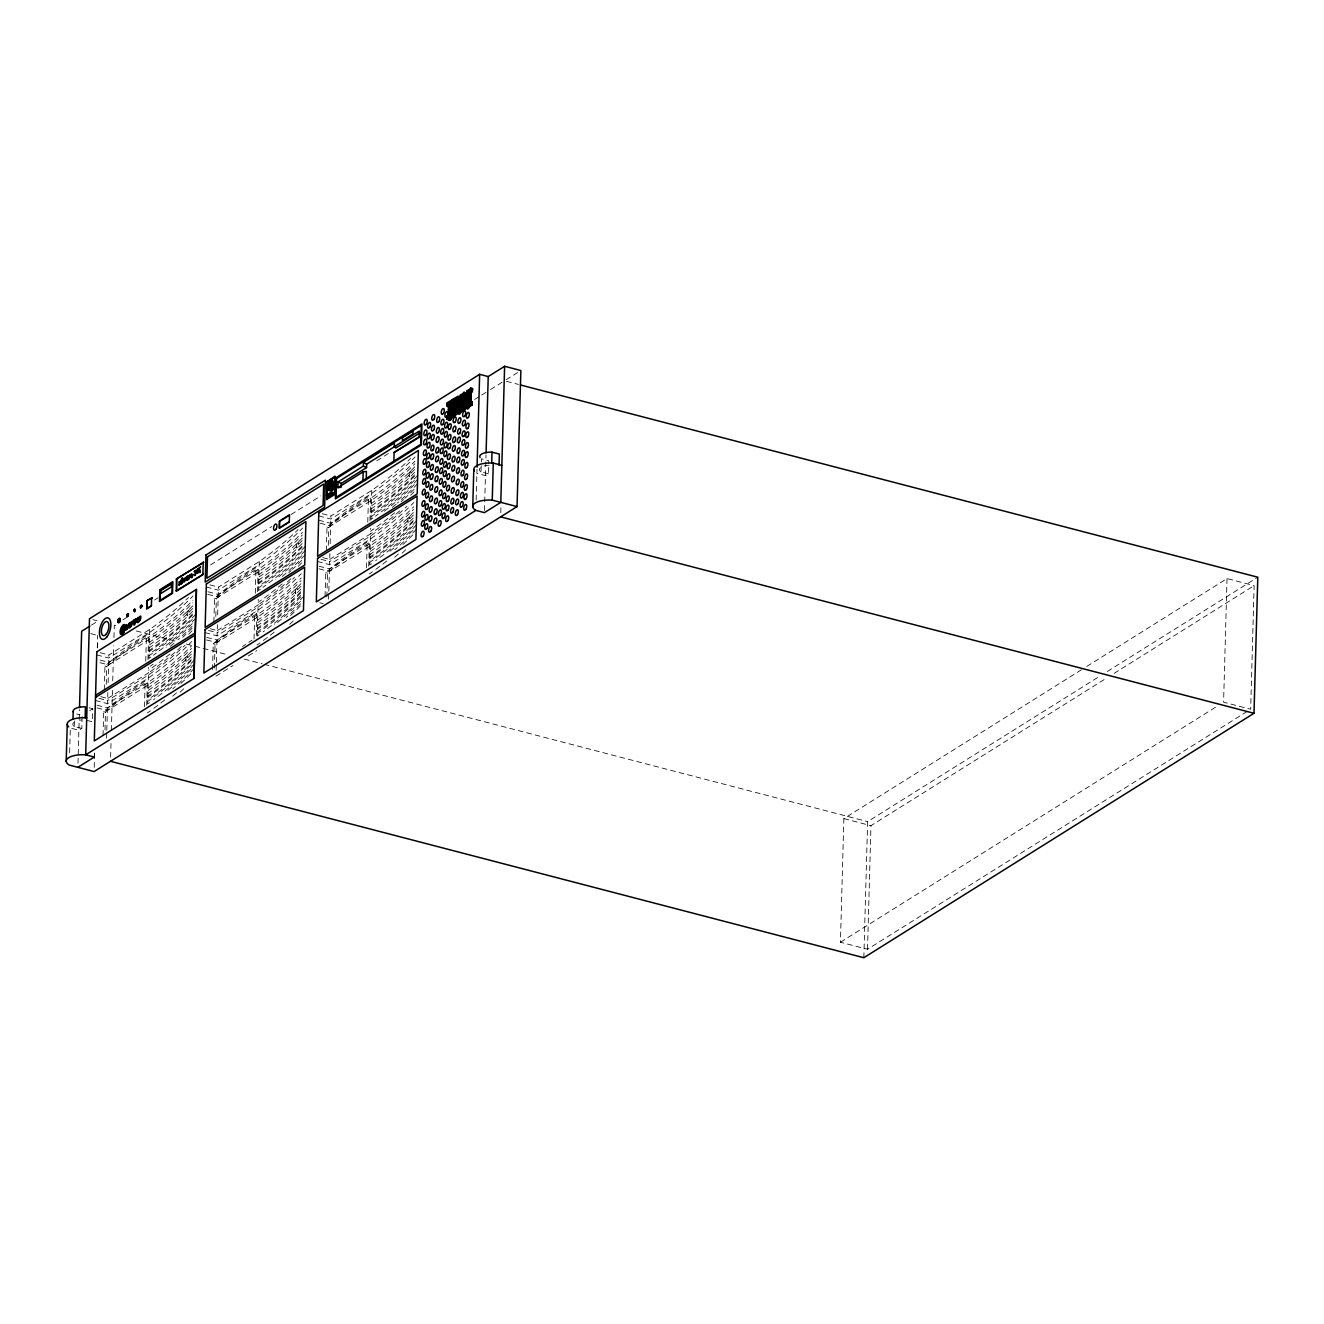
<?xml version="1.0" encoding="UTF-8"?>
<svg xmlns="http://www.w3.org/2000/svg" width="1324" height="1324" viewBox="0 0 1324 1324"><rect width="100%" height="100%" fill="white"/><g stroke="black" fill="none" stroke-linecap="round" stroke-linejoin="round"><path stroke-width="0.75" stroke-dasharray="5 3.75" d="M69.642 752.744L70.321 728.051L78.894 730.285L81.823 728.448L82.187 715.39L76.676 713.984M81.823 728.448L74.475 726.578L74.641 720.984M77.967 763.22L79.473 709.598M89.138 707.81L92.812 708.737L92.448 721.812L85.1 719.925M94.252 757.063L94.368 752.942M97.297 647.817L97.645 635.421M94.219 767.44L94.633 753.008M97.562 647.866L97.794 639.608M103.024 735.465L103.686 711.7A713.437 279.91 1.6 0 1 143.207 682.307L145.177 681.049L147.328 681.612L146.616 707.364M104.298 689.87L104.96 666.104A713.437 279.91 1.6 0 1 144.482 636.712L146.451 635.454L148.602 636.017L147.891 661.768M104.993 729.987L105.49 712.18A506.347 198.666 1.6 0 1 147.328 681.612M106.268 684.392L106.764 666.584A506.347 198.666 1.6 0 1 148.602 636.017M106.565 738.13L106.731 732.222M106.797 730.252L107.625 700.578L148.454 675.008A762.012 298.959 1.6 0 0 184.913 645.318M100.756 696.656L107.674 698.46L107.84 692.535M108.121 682.671L108.899 654.983L149.728 629.413A762.012 298.959 1.6 0 0 188.538 597.455M110.62 757.179L111.017 742.747M111.365 730.368L112.507 689.142M112.739 680.884L113.732 645.847M113.947 637.589L114.294 625.226L118.299 626.269M144.448 706.801L145.177 681.049M145.723 661.206L146.451 635.454M148.454 675.008L147.643 703.987A762.012 298.959 1.6 0 0 152.128 700.793M107.674 698.46L148.52 672.873L148.669 667.329M149.728 629.413L148.917 658.392A762.012 298.959 1.6 0 0 151.912 656.257M212.535 669.563L213.263 643.828A713.437 279.91 1.6 0 1 252.768 614.419L254.738 613.178L256.906 613.74L256.194 639.475M213.876 621.999L214.538 598.233A713.437 279.91 1.6 0 1 254.043 568.823L256.012 567.582L258.18 568.145L257.468 593.88M214.389 668.057L215.051 644.292A506.347 198.666 1.6 0 1 256.906 613.74M215.829 616.521L216.325 598.696A506.347 198.666 1.6 0 1 258.18 568.145M216.143 670.258L216.308 664.334M216.358 662.364L217.186 632.707L258.031 607.12A762.012 298.959 1.6 0 0 294.491 577.446M210.334 628.768L217.252 630.572L217.417 624.663M217.682 614.799L218.46 587.111L259.305 561.525A762.012 298.959 1.6 0 0 298.099 529.583M254.026 638.913L254.738 613.178M255.3 593.317L256.012 567.582M258.031 607.12L257.22 636.116A762.012 298.959 1.6 0 0 261.705 632.905M217.252 630.572L258.081 605.002L258.246 599.458M259.305 561.525L258.494 590.521A762.012 298.959 1.6 0 0 261.49 588.386M325.059 596.462L325.721 572.696A713.437 279.91 1.6 0 1 365.225 543.303L367.211 542.046L369.363 542.608L368.651 568.36M326.333 550.867L326.995 527.101A713.437 279.91 1.6 0 1 366.5 497.708L368.486 496.45L370.637 497.013L369.926 522.765M326.846 596.925L327.508 573.176A506.347 198.666 1.6 0 1 369.363 542.608M328.286 545.389L328.782 527.581A506.347 198.666 1.6 0 1 370.637 497.013M328.6 599.127L328.766 593.218M328.815 591.249L329.643 561.575L370.488 536.005A762.012 298.959 1.6 0 0 406.948 506.314M322.791 557.652L329.709 559.44L329.875 553.531M330.156 543.668L330.917 515.979L371.763 490.41A762.012 298.959 1.6 0 0 410.556 458.452M366.483 567.797L367.211 542.046M367.758 522.202L368.486 496.45M370.488 536.005L369.677 564.984A762.012 298.959 1.6 0 0 374.162 561.773M329.709 559.44L370.538 533.87L370.703 528.326M371.763 490.41L370.952 519.389A762.012 298.959 1.6 0 0 373.947 517.254M476.143 500.108L476.607 483.608M476.657 481.588L477.004 469.159M488.374 473.76L481.042 471.89L481.406 458.816L488.755 460.702L488.374 473.76L485.445 475.597L476.888 473.363M484.468 510.584L486.024 454.91M500.786 512.752L500.952 506.562M1247.175 711.435L867.518 949.275L840.426 942.225L843.868 818.613L1083.562 668.438M863.827 957.715L867.634 821.625L1100.327 675.852M867.518 949.275L870.96 825.663L1107.162 677.706M1227.034 578.571L1223.591 702.183L1250.667 709.25L1254.126 585.638L1227.034 578.571L1085.316 667.346M192.642 608.494L188.769 612.4M302.22 540.622L298.33 544.528M191.368 654.089L187.495 657.995M414.677 469.49L410.804 473.396M300.945 586.218L297.056 590.123M413.402 515.086L409.53 518.991M187.197 613.922L185.757 615.329A762.012 298.959 1.6 0 1 149.298 645.003M296.758 546.051L295.318 547.457A762.012 298.959 1.6 0 1 258.859 577.132M185.923 659.518L184.483 660.924A762.012 298.959 1.6 0 1 148.023 690.598M409.232 474.919L407.775 476.326A762.012 298.959 1.6 0 1 371.332 506M295.5 591.646L294.044 593.053A762.012 298.959 1.6 0 1 257.584 622.727M407.957 520.514L406.501 521.921A762.012 298.959 1.6 0 1 370.058 551.595M91.488 625.093L98.059 620.989L92.912 619.649M123.049 619.748L128.296 616.454M154.544 600.02L158.036 597.819M210.533 564.934L271.768 526.571M291.015 514.523L320.756 495.888M376.744 460.818L388.991 453.139M474.72 399.434L479.967 396.141M481.721 395.048L488.722 390.663M490.476 389.57L504.461 380.799M506.099 379.773L517.585 372.59M89.767 710.64L92.812 708.737M215.977 676.167L232.991 665.509M248.3 655.926L256.806 650.597M1107.327 671.467L1257.8 577.214M1114.163 673.32L1254.126 585.638M840.426 942.225L1216.591 706.569M506.463 381.312L518.445 384.44M322.278 513.729L330.917 515.979M318.736 515.88L330.834 519.041L371.68 493.455A762.012 298.959 1.6 0 0 415.024 456.946M318.604 520.167L330.719 523.328L371.548 497.741A762.012 298.959 1.6 0 0 414.909 461.232M320.259 523.228L330.652 525.926L371.481 500.34A762.012 298.959 1.6 0 0 414.826 463.83M326.995 527.101L328.782 527.581M321.004 559.324L329.643 561.575M317.462 561.475L329.56 564.636L370.406 539.05A762.012 298.959 1.6 0 0 413.75 502.541M319.067 566.209L329.444 568.923L370.29 543.337A762.012 298.959 1.6 0 0 413.634 506.827M319.001 568.823L329.378 571.521L370.207 545.935A762.012 298.959 1.6 0 0 413.551 509.426M325.721 572.696L327.508 573.176M319.779 602.784L323.238 603.694M209.821 584.86L218.46 587.111M206.263 587.012L218.377 590.173L259.223 564.587A762.012 298.959 1.6 0 0 302.567 528.077M207.885 591.745L218.261 594.459L259.09 568.873A762.012 298.959 1.6 0 0 302.451 532.364M207.802 594.344L218.179 597.058L259.024 571.471A762.012 298.959 1.6 0 0 302.368 534.962M214.538 598.233L216.325 598.696M208.547 630.456L217.186 632.707M204.988 632.607L217.103 635.768L257.948 610.182A762.012 298.959 1.6 0 0 301.293 573.673M206.61 637.341L216.987 640.055L257.816 614.468A762.012 298.959 1.6 0 0 301.177 577.959M206.527 639.939L216.904 642.653L257.75 617.067A762.012 298.959 1.6 0 0 301.094 580.557M213.263 643.828L215.051 644.292M136.273 630.952L176.241 641.379M186.237 643.977L228.191 654.917M244.179 659.087L262.169 663.771M264.171 664.3L867.634 821.625M843.868 818.613L870.96 825.663M90.694 633.617L97.91 635.487M100.243 652.732L108.899 654.983M96.702 654.884L108.8 658.045L149.645 632.458A762.012 298.959 1.6 0 0 192.99 595.949M100.045 660.08L108.684 662.331L149.529 636.745A762.012 298.959 1.6 0 0 192.874 600.235M99.962 662.679L108.618 664.929L149.446 639.343A762.012 298.959 1.6 0 0 192.808 602.834M104.96 666.104L106.764 666.584M98.969 698.327L107.625 700.578M95.427 700.479L107.525 703.64L148.371 678.053A762.012 298.959 1.6 0 0 191.715 641.544M97.033 705.212L107.41 707.926L148.255 682.34A762.012 298.959 1.6 0 0 191.599 645.831M96.966 707.827L107.343 710.525L148.172 684.938A762.012 298.959 1.6 0 0 191.533 648.429M103.686 711.7L105.49 712.18M481.042 471.89L480.397 471.427A11.767 4.617 1.6 0 1 482.433 466.511M74.475 726.578L73.83 726.115A11.767 4.617 1.6 0 1 74.525 721.878M79.457 720.239A11.767 4.617 1.6 0 1 81.558 719.975M484.088 465.949A11.767 4.617 1.6 0 1 490.343 465.187M183.705 688.778A762.012 298.959 1.6 0 1 180.081 692.171M176.44 692.932A762.012 298.959 1.6 0 1 169.985 698.493M191.45 651.491A762.012 298.959 1.6 0 1 148.089 688M191.285 656.969A762.012 298.959 1.6 0 1 147.94 693.478M191.219 659.584A762.012 298.959 1.6 0 1 147.874 696.093M164.689 699.966A762.012 298.959 1.6 0 1 153.352 708.654M150.39 710.806A762.012 298.959 1.6 0 1 147.394 712.924M190.821 673.817A762.012 298.959 1.6 0 1 180.312 684.028M194.148 668.388A762.012 298.959 1.6 0 1 172.815 688.745M190.954 669.216A762.012 298.959 1.6 0 1 166.245 691.674M194.28 664.036A762.012 298.959 1.6 0 1 153.601 699.717M191.07 664.88A762.012 298.959 1.6 0 1 147.725 701.389M194.396 659.931A762.012 298.959 1.6 0 1 147.758 699.883M191.186 660.759A762.012 298.959 1.6 0 1 147.841 697.268M290.932 578.704A762.012 298.959 1.6 0 1 258.081 605.002M282.144 583.917A762.012 298.959 1.6 0 1 258.163 602.387M302.286 538.024A762.012 298.959 1.6 0 1 258.941 574.533M302.137 543.502A762.012 298.959 1.6 0 1 258.792 580.011M302.054 546.1A762.012 298.959 1.6 0 1 258.71 582.61M301.591 562.948A762.012 298.959 1.6 0 1 298.198 566.374M301.657 560.35A762.012 298.959 1.6 0 1 292.372 569.436M291.148 570.561A762.012 298.959 1.6 0 1 288.682 572.812M305 554.922A762.012 298.959 1.6 0 1 279.712 578.605M301.789 555.749A762.012 298.959 1.6 0 1 275.723 579.3M305.116 550.569A762.012 298.959 1.6 0 1 262.98 587.31M301.922 551.396A762.012 298.959 1.6 0 1 258.561 587.906M305.232 546.448A762.012 298.959 1.6 0 1 258.61 586.4M302.021 547.292A762.012 298.959 1.6 0 1 258.677 583.801M293.266 620.906A762.012 298.959 1.6 0 1 289.658 624.299M242.458 646.509A713.437 279.91 1.6 0 1 245.602 644.391M248.813 642.272A713.437 279.91 1.6 0 1 252.057 640.171M301.011 583.619A762.012 298.959 1.6 0 1 257.667 620.129M300.862 589.097A762.012 298.959 1.6 0 1 257.518 625.607M300.78 591.696A762.012 298.959 1.6 0 1 257.435 628.205M274.25 632.094A762.012 298.959 1.6 0 1 262.913 640.783M259.967 642.918A762.012 298.959 1.6 0 1 256.972 645.053M300.382 605.945A762.012 298.959 1.6 0 1 289.89 616.157M300.449 603.959A762.012 298.959 1.6 0 1 286.216 617.53M300.515 601.344A762.012 298.959 1.6 0 1 274.449 624.895M303.841 596.164A762.012 298.959 1.6 0 1 263.162 631.829M300.647 596.992A762.012 298.959 1.6 0 1 257.286 633.501M300.68 595.486A762.012 298.959 1.6 0 1 257.336 631.995M300.747 592.887A762.012 298.959 1.6 0 1 257.402 629.397M399.666 510.932A762.012 298.959 1.6 0 1 370.538 533.87M394.602 512.785A762.012 298.959 1.6 0 1 370.621 531.255M414.743 466.892A762.012 298.959 1.6 0 1 371.399 503.401M414.594 472.37A762.012 298.959 1.6 0 1 371.25 508.879M414.528 474.968A762.012 298.959 1.6 0 1 371.167 511.478M414.048 491.816A762.012 298.959 1.6 0 1 410.655 495.242M414.131 489.218A762.012 298.959 1.6 0 1 404.83 498.304M403.621 499.429A762.012 298.959 1.6 0 1 401.139 501.68M417.457 483.79A762.012 298.959 1.6 0 1 397.399 503.037M396.108 504.146A762.012 298.959 1.6 0 1 392.169 507.473M414.247 484.617A762.012 298.959 1.6 0 1 384.026 511.445M417.573 479.437A762.012 298.959 1.6 0 1 375.437 516.178M414.379 480.281A762.012 298.959 1.6 0 1 371.018 516.79M417.689 475.316A762.012 298.959 1.6 0 1 371.068 515.284M414.495 476.16A762.012 298.959 1.6 0 1 371.134 512.669M181.355 646.575A762.012 298.959 1.6 0 1 148.52 672.873M169.919 654.006A762.012 298.959 1.6 0 1 148.586 670.258M192.725 605.896A762.012 298.959 1.6 0 1 149.364 642.405M192.559 611.374A762.012 298.959 1.6 0 1 149.215 647.883M192.493 613.988A762.012 298.959 1.6 0 1 149.149 650.498M192.013 630.82A762.012 298.959 1.6 0 1 188.637 634.246M153.154 664.135A762.012 298.959 1.6 0 1 150.175 666.27M192.096 628.221A762.012 298.959 1.6 0 1 182.795 637.307M192.145 626.235A762.012 298.959 1.6 0 1 177.912 639.806M174.073 643.166A762.012 298.959 1.6 0 1 170.134 646.476M192.228 623.637A762.012 298.959 1.6 0 1 166.162 647.171M195.555 618.44A762.012 298.959 1.6 0 1 153.402 655.198M192.344 619.284A762.012 298.959 1.6 0 1 149 655.794M195.671 614.336A762.012 298.959 1.6 0 1 149.033 654.288M192.46 615.163A762.012 298.959 1.6 0 1 149.115 651.673M405.723 549.774A762.012 298.959 1.6 0 1 402.115 553.167M398.458 553.928A762.012 298.959 1.6 0 1 394.635 557.272M413.469 512.487A762.012 298.959 1.6 0 1 370.124 548.997M413.32 517.965A762.012 298.959 1.6 0 1 369.975 554.475M413.253 520.564A762.012 298.959 1.6 0 1 369.892 557.073M386.707 560.962A762.012 298.959 1.6 0 1 375.371 569.651M372.425 571.786A762.012 298.959 1.6 0 1 369.429 573.921M412.856 534.813A762.012 298.959 1.6 0 1 402.347 545.025M416.183 529.385A762.012 298.959 1.6 0 1 394.833 549.741M412.972 530.212A762.012 298.959 1.6 0 1 388.28 552.671M416.299 525.032A762.012 298.959 1.6 0 1 375.635 560.714M413.105 525.876A762.012 298.959 1.6 0 1 369.744 562.386M416.415 520.911A762.012 298.959 1.6 0 1 369.793 560.88M413.22 521.755A762.012 298.959 1.6 0 1 369.859 558.265M185.989 657.184L185.873 661.487L187.445 659.964L187.561 655.661L185.989 657.184M187.263 611.589L187.147 615.892L188.703 614.369L188.835 610.066L187.263 611.589M295.55 589.312L295.434 593.615L297.006 592.093L297.122 587.79L295.55 589.312M296.824 543.717L296.708 548.02L298.281 546.498L298.397 542.195L296.824 543.717M408.024 518.181L407.891 522.483L409.464 520.961L409.596 516.658L408.024 518.181M409.298 472.585L409.166 476.888L410.738 475.366L410.87 471.063L409.298 472.585"/><path stroke-width="1.5" d="M453.47 408.636L453.487 407.494L458.534 404.333L460.934 405.607L455.34 409.133L453.47 408.636L459.064 405.127L460.934 405.607M66.2 761.35L67.243 724.311M73.002 718.783L73.201 711.319M79.523 707.595L81.658 631.25L89.85 626.12M85.15 718.055L85.464 706.867L84.14 706.817A11.767 4.617 1.6 0 0 73.499 712.196M147.196 600.931L146.981 608.891L146.732 600.815L152.095 597.869L146.732 600.815M146.517 608.775L151.416 605.713L151.631 597.753M176.042 590.951L203.35 574.252L176.506 591.067L176.373 579.002L203.681 562.303L176.373 579.002M176.506 591.067L176.837 579.118M193.867 678.517L195.091 635.057L95.51 697.434M196.366 589.461L195.141 632.922L95.576 695.299M202.886 574.12L203.217 562.187M335.237 476.508L334.79 494.216L334.707 476.342M395.909 445.807L366.649 464.145L366.549 467.604L341.261 483.442L341.162 487.232L337.901 487.662L338.05 481.936L363.339 466.098L363.438 462.308L394.387 442.928L394.271 446.718L395.843 448.008L420.105 432.799M363.173 471.824L362.942 480.529L366.218 479.437L366.434 471.394L363.173 471.824L337.901 487.662M394.271 446.718L419.294 431.045L419.129 436.771L394.122 452.444L393.873 461.133L395.33 461.199M446.784 419.261L446.817 418.119L451.401 415.256L453.255 415.736L453.222 416.878L448.654 419.741L446.784 419.261L451.368 416.398L453.222 416.878M446.85 417.077L451.418 414.213L453.288 414.693L448.72 417.557L446.85 417.077L446.883 415.935L451.451 413.071L453.321 413.551M450.259 406.865L447.148 406.137L447.181 404.995L451.765 402.115L453.636 402.612L453.602 403.77L449.018 406.633L449.051 405.475L447.181 404.995M451.832 399.931L451.782 401.089L453.652 401.569L449.084 404.432L447.214 403.952L447.247 402.794L451.832 399.931L453.702 400.411M448.191 414.098L450.21 412.823L452.08 413.303L450.044 414.577L448.191 414.098L450.243 411.681L453.933 414.296L461.05 409.447M448.24 411.896L450.292 409.497L452.163 409.977L452.129 411.135L450.11 412.393L448.24 411.896L450.259 410.639L452.129 411.135M448.306 409.712L450.359 407.296L452.229 407.775L452.196 408.934L450.177 410.208L448.306 409.712L450.326 408.454L452.196 408.934M448.373 407.527L450.425 405.111L452.295 405.591L452.262 406.749L450.243 408.007L448.373 407.527L450.392 406.253L452.262 406.749M448.654 419.741L448.687 418.599L446.817 418.119M450.21 412.823L450.243 411.681M450.259 410.639L450.292 409.497M450.326 408.454L450.359 407.296M450.392 406.253L450.425 405.111M451.368 416.398L451.401 415.256M451.418 414.213L451.451 413.071M447.148 406.137L451.732 403.274L451.765 402.115M452.03 414.859L453.9 415.339L460.305 411.334L453.867 416.481L451.997 416.001L452.03 414.859L458.435 410.837L461.745 411.549L465.038 409.48L465.072 408.338L463.201 407.858L459.875 411.069L463.168 409L465.038 409.48M455.489 403.588L452.361 402.877L452.394 401.718L459.445 397.299L461.315 397.796L461.497 398.822L454.231 403.357M455.936 400.146L460.851 397.068L457.905 396.257L452.46 399.534L452.427 400.692L454.298 401.172M453.404 410.837L455.456 408.404L457.326 408.901L457.293 410.059L455.274 411.317L453.404 410.837L455.423 409.563L457.293 410.059M453.52 406.451L453.553 405.293L459.097 401.834L460.967 402.314L460.355 403.837L455.39 406.931L453.52 406.451L459.097 401.834M453.867 416.481L453.9 415.339M455.423 409.563L455.456 408.404M455.638 401.851L453.586 404.25L455.638 401.851L457.508 402.33L457.094 403.704M457.343 408.355L459.329 405.988L461.199 406.468L461.298 407.544L459.428 407.064L457.343 408.355L459.213 408.851M457.525 401.784L459.627 399.335L461.497 399.831L461.331 401.056L459.395 402.264L457.525 401.784L459.627 399.335M459.924 408.884L463.268 405.657L465.138 406.154L465.105 407.296L461.795 409.364L459.924 408.884L463.234 406.816L465.105 407.296M460.239 397.945L460.272 396.786L464.459 394.155L466.329 394.651L466.511 395.661L464.658 395.181L460.239 397.945L463.35 398.673M460.305 395.76L464.095 392.252L466.147 393.758L462.159 396.24L460.305 395.76L464.277 393.261L466.147 393.758M461.265 405.905L463.317 403.489L465.187 403.969L465.154 405.127L463.135 406.385L461.265 405.905L463.284 404.631L465.154 405.127M461.331 403.704L463.35 402.446L465.221 402.926L463.201 404.184L461.331 403.704L461.364 402.562L463.383 401.288L465.254 401.784M465.469 400.626L463.45 399.285L465.287 400.742L463.251 402.016L461.397 401.52L465.171 398.011L467.041 398.507L463.284 400.858L461.431 400.361M467.207 399.368L465.336 398.888L465.568 397.763L469.308 395.429L471.178 395.909L469.126 398.342L467.058 397.978A2.979 1.39 -75.4 0 1 466.975 397.63L463.317 399.815L461.447 399.318L464.807 396.091L466.677 396.588M461.745 411.549L465.072 408.338M463.168 409L463.201 407.858M463.234 406.816L463.268 405.657M463.284 404.631L463.317 403.489M463.35 402.446L463.383 401.288M467.008 406.584L470.334 403.39L472.205 403.87L472.172 405.012L468.878 407.08L467.008 406.584L470.301 404.532L472.172 405.012M467.124 402.215L469.176 399.815L471.046 400.295L471.013 401.453L468.994 402.711L467.124 402.215L469.143 400.957L471.013 401.453M471.112 398.11L469.06 400.51L467.19 400.03L467.223 398.888L469.242 397.63L471.112 398.11L470.219 399.798M467.256 397.845L467.273 396.919L467.058 397.978M468.878 407.08L468.911 405.938L467.041 405.442M469.143 400.957L469.176 399.815M467.19 400.03L469.242 397.63M461.397 401.52L469.275 396.588L469.308 395.429M469.772 395.76L471.228 393.725L469.358 393.245L465.783 396.621L467.653 397.101M470.301 404.532L470.334 403.39M470.401 401.189L467.074 404.416L470.401 401.189L472.271 401.685L472.238 402.827L468.944 404.896L465.833 404.052L464.707 405.889L466.578 406.369L467.703 404.532A2.979 1.39 -75.4 0 1 468.183 403.853M470.699 390.249L466.28 394.155L470.665 391.408L470.699 390.249L472.569 390.745L470.45 393.211M466.776 391.705L470.732 389.223L470.765 388.064L472.635 388.544L472.602 389.703L468.646 392.185L466.776 391.705L470.765 388.064M472.751 506.662L473.793 469.623M477.054 467.107L479.652 374.328L488.225 376.562L504.609 366.285L520.862 370.521L517.055 506.596L94.103 771.561L69.295 765.09A17.378 6.819 1.6 0 1 68.699 757.676A17.378 6.819 1.6 0 1 85.679 754.829L475.846 510.402L484.418 512.636L500.803 502.375L504.609 366.285M486.09 452.907L488.225 376.562M491.701 463.367L492.015 452.179L490.707 452.129A11.767 4.617 1.6 0 0 480.049 457.508M517.055 506.596L492.247 500.141L493.273 463.102L501.846 465.336M499.049 465.237L499.363 454.049L492.015 452.179M110.504 761.3L863.827 957.715L1253.994 713.288L1257.8 577.214L520.448 384.97M121.576 630.919C121.345 625.507 127.468 626.037 122.569 630.092L122.652 632.061L124.026 630.34A5.759 2.698 -75.4 0 0 124.986 627.162A2.863 1.341 -75.4 0 0 124.423 625.027A5.081 2.367 -75.4 0 0 120.997 629.529A4.253 1.986 -75.4 0 0 121.775 633.981A5.412 2.532 -75.4 0 0 124.075 632.111L124.108 632.227A6.223 2.913 -75.4 0 1 121.775 634.395A5.511 2.565 -75.4 0 1 120.534 634.08A4.22 1.969 -75.4 0 1 120.666 629.049A8.705 4.055 -75.4 0 1 122.437 625.772A4.866 2.267 -75.4 0 1 125.019 624.895A3.989 1.87 -75.4 0 1 123.827 631.101L122.553 632.409A2.416 1.125 -75.4 0 1 121.593 630.869M126.839 615.097L127.534 616.537L128.312 615.677M127.567 616.421L128.329 613.823M128.544 614.915L127.65 613.542M133.823 611.241L134.452 609.487M135.263 610.182L134.634 611.936M135.396 610.612L134.7 609.172L133.923 610.033M141.966 606.508L141.469 605.085L140.658 605.581M334.939 476.408L326.78 481.721L326.863 499.595M327.392 481.125L326.565 499.479L334.178 494.812M461.199 408.62L459.329 408.123L459.047 409.447L452.063 413.816M465.783 396.621L469.358 393.245M464.707 405.889L465.833 404.052M466.329 401.586L464.343 403.969L466.329 401.586L468.199 402.082M465.088 407.792L465.336 406.518L467.207 406.998L466.958 408.288L465.088 407.792L465.336 406.518M463.963 402.066L466.826 399.136L468.696 399.616L468.431 400.924L465.833 402.546L463.963 402.066L463.764 401.056L466.826 399.136M127.005 615.147L127.402 614.038M141.8 606.458L140.774 608.08M135.677 619.516L134.783 623.306C132.334 611.258 133.476 635.537 135.826 619.417M330.404 483.31C326.647 488.026 331.778 485.643 330.404 483.392M327.127 481.953L335.104 476.756M140.658 605.962L140.41 607.468M331.728 486.918L332.291 483.525L331.712 486.918M458.435 410.854L451.997 416.001M127.435 613.724L128.378 613.657M471.327 402.281L472.271 401.685M479.652 374.328L89.486 618.755L85.679 754.829L94.252 757.063L77.868 767.324M447.214 403.952L458.981 396.571M452.361 402.877L459.627 398.325L461.497 398.822M462.109 398.441L464.244 397.084M461.447 399.318L464.989 397.101L466.859 397.597M460.967 402.314L455.423 405.789L453.553 405.293M452.163 409.977L450.143 411.251L448.273 410.754M460.404 404.813L455.357 407.974L453.487 407.494M459.329 408.123L452.096 412.674L453.967 413.154M289.294 515.317L279.629 521.375L279.447 527.862L289.112 521.805M450.21 417.656L453.255 415.736M464.889 406.799L467.207 406.998M419.989 436.887L394.122 452.444M148.619 607.882L151.416 605.713M458.932 397.134L460.851 397.068M134.502 609.255L135.412 609.868M470.732 389.223L472.602 389.703M467.008 390.415L468.878 390.911M470.665 391.408L472.536 391.904M466.528 392.88L468.382 393.36M471.195 394.751L469.325 394.271L471.195 394.866M466.28 394.155L468.15 394.651M469.275 396.588L471.145 397.068M460.322 394.602L462.192 395.082M465.568 397.763L467.422 398.259M469.209 398.772L471.079 399.269M460.272 396.786L462.142 397.283M467.223 398.888L469.093 399.368M466.561 400.427L468.431 400.924M467.157 401.073L469.027 401.569M470.368 402.347L472.238 402.827M463.764 401.056L465.634 401.536M459.461 400.576L461.348 400.973M457.558 400.642L459.428 401.122M466.081 402.893L467.951 403.373L464.343 403.969M452.46 399.534L454.331 400.013M464.145 402.959L466.015 403.456M461.364 402.562L463.234 403.042M452.394 401.718L454.264 402.215M458.485 403.34L460.355 403.837M465.585 405.343L467.455 405.823M455.605 402.993L457.475 403.489M461.298 404.747L463.168 405.243M451.732 403.274L453.602 403.77M447.247 402.794L449.117 403.29M453.586 404.25L455.456 404.747M457.376 407.213L459.246 407.693M459.958 407.726L461.828 408.222M460.918 409.927L459.047 409.447A2.979 1.39 -75.4 0 1 460.14 408.487M459.908 409.927L461.762 410.407M448.339 408.57L450.21 409.05M453.437 409.679L455.291 410.159M448.224 412.939L450.077 413.436M446.883 415.935L448.753 416.415M500.671 516.873L1253.994 713.288M335.005 487.844L334.79 487.58A29.922 13.968 -75.4 0 1 326.366 495.06L326.598 495.126M363.339 466.098L366.549 467.604M338.05 481.936L341.261 483.442M363.438 462.308L366.649 464.145M127.336 616.521L126.806 615.478M141.916 605.465L140.493 605.912L140.476 607.766M459.445 397.299L459.627 398.325M466.76 407.279L466.958 408.288M465.171 398.011L465.336 398.888M464.807 396.091L464.989 397.101M464.459 394.155L464.658 395.181M464.095 392.252L464.277 393.261M459.329 405.988L459.428 407.064M475.846 510.402A17.378 6.819 1.6 0 1 475.25 502.971A17.378 6.819 1.6 0 1 492.247 500.141M68.699 726.876A17.378 6.819 1.6 0 1 70.652 720.107A17.378 6.819 1.6 0 1 86.722 717.79M474.207 470.93A17.378 6.819 1.6 0 1 493.273 463.102M455.787 406.269A2.979 1.39 -75.4 0 1 456.25 409.646M455.986 410.374A2.979 1.39 -75.4 0 1 455.655 411.003M454.877 411.863A2.979 1.39 -75.4 0 1 453.487 409.348M453.652 408.586A2.979 1.39 -75.4 0 1 454.628 406.733M456.25 406.385A2.979 1.39 -75.4 0 1 456.78 407.031M456.962 408.272A2.979 1.39 -75.4 0 1 456.714 409.778M456.449 410.49A2.979 1.39 -75.4 0 1 456.118 411.135M465.303 400.311A2.979 1.39 -75.4 0 1 465.601 400.543M465.998 402.198A2.979 1.39 -75.4 0 1 465.932 402.943M465.502 404.416A2.979 1.39 -75.4 0 1 463.317 405.773M462.953 404.796A2.979 1.39 -75.4 0 1 462.92 404.134M463.433 401.917A2.979 1.39 -75.4 0 1 463.764 401.271M466.462 402.314A2.979 1.39 -75.4 0 1 466.396 403.059M465.254 405.674A2.979 1.39 -75.4 0 1 463.781 405.905M463.897 402.033A2.979 1.39 -75.4 0 1 464.228 401.404M469.524 405.905A2.979 1.39 -75.4 0 1 467.587 409.017A2.979 1.39 -75.4 0 1 466.578 406.352M467.355 404.234A2.979 1.39 -75.4 0 1 468.133 403.39M466.975 407.213A2.979 1.39 -75.4 0 1 467.041 406.468M469.854 393.791A2.979 1.39 -75.4 0 1 469.391 396.687M467.322 394.171A2.979 1.39 -75.4 0 1 468.017 393.029M468.828 392.533A2.979 1.39 -75.4 0 1 469.192 392.583M470.285 395.33A2.979 1.39 -75.4 0 1 469.854 396.803M461.166 409.745A2.979 1.39 -75.4 0 1 459.594 414.114A2.979 1.39 -75.4 0 1 458.203 411.599M458.584 412.459A2.979 1.39 -75.4 0 1 458.667 411.731M459.428 409.613A2.979 1.39 -75.4 0 1 460.206 408.768M460.04 397.945A2.979 1.39 -75.4 0 1 461.464 400.212A2.979 1.39 -75.4 0 1 459.362 403.588A2.979 1.39 -75.4 0 1 458.667 400.146M461.464 402.066A2.979 1.39 -75.4 0 1 460.752 403.191M451.517 415.786A2.979 1.39 -75.4 0 1 450.342 419.824A2.979 1.39 -75.4 0 1 448.505 419.063M448.985 416.166A2.979 1.39 -75.4 0 1 449.316 415.537M449.697 415.024A2.979 1.39 -75.4 0 1 450.855 414.577M451.981 415.901A2.979 1.39 -75.4 0 1 452.014 416.58M451.765 418.086A2.979 1.39 -75.4 0 1 451.517 418.798M450.805 419.94A2.979 1.39 -75.4 0 1 450.011 420.436M449.647 420.403A2.979 1.39 -75.4 0 1 449.101 419.741M450.16 415.157A2.979 1.39 -75.4 0 1 450.954 414.66M451.683 404.532A2.979 1.39 -75.4 0 1 450.64 409.116M449.481 409.579A2.979 1.39 -75.4 0 1 449.283 405.475M449.994 404.333A2.979 1.39 -75.4 0 1 450.789 403.837M452.146 404.647A2.979 1.39 -75.4 0 1 452.312 405.889M452.063 407.378A2.979 1.39 -75.4 0 1 451.484 408.735M449.316 407.064A2.979 1.39 -75.4 0 1 449.481 406.319M450.458 404.449A2.979 1.39 -75.4 0 1 450.855 404.118M328.849 485.031L328.948 487.033L328.849 485.031M329.726 487.017L329.808 489.019L329.726 487.017M329.295 487.728L329.295 489.632L329.295 487.728M331.199 485.527L331.199 487.431L331.199 485.527M328.435 486.073L328.435 487.911L328.435 486.073M128.742 625.573C127.7 630.919 130.927 624.68 130.1 626.649A1.969 0.91 -75.4 0 1 129.537 627.874L128.064 626.881L129.305 623.041A1.787 0.828 -75.4 0 1 129.851 623.025L130.298 624.597L128.742 625.573M137.2 620.277C136.157 625.623 139.384 619.384 138.557 621.353A1.969 0.91 -75.4 0 1 137.994 622.578L136.504 621.585L137.762 617.745A1.787 0.828 -75.4 0 1 138.308 617.729L138.755 619.301L137.2 620.277M96.784 651.838L94.302 740.894L194.032 678.401L196.515 589.346L96.784 651.838M125.714 628.37L125.664 630.191L127.137 629.214A1.787 0.828 -75.4 0 0 127.452 628.271C125.797 625.524 127.154 625.16 127.087 624.696C123.728 625.689 129.322 630.919 125.83 628.304M128.776 624.514L129.653 624.729L129.603 623.372L128.776 624.514M130.546 626.881C132.632 625.772 132.863 619.764 131.771 621.568L130.679 622.33L130.546 626.881M135.214 619.483L136.223 618.871L135.214 619.483M137.233 619.218L138.093 619.433L137.911 617.977L137.233 619.218M139.003 621.585C141.205 620.41 141.221 614.568 140.228 616.272L139.136 617.034L139.003 621.585M159.823 589.792L159.492 601.493L172.501 593.351L172.815 581.65L159.823 589.792M160.237 590.305L159.956 600.434L172.07 592.838L172.352 582.709L160.237 590.305M160.916 590.554L160.833 593.549L171.326 586.979L171.408 583.983L160.916 590.554M186.403 577.032C185.062 586.184 188.703 573.573 186.403 577.032M187.793 576.172L187.677 580.061L187.793 576.172M187.826 574.699L187.826 574.699M193.983 574.517C196.018 579.217 196.962 566.076 194.181 571.836C195.091 569.303 196.515 575.51 193.983 574.517M196.283 572.762L197.541 572.613C198.236 576.486 198.964 561.806 196.283 572.762M197.624 569.717L196.631 572.597L197.624 569.717M200.536 567.036L199.245 568.443C201.728 572.365 199.146 575.41 198.997 567.996L200.536 567.036M205.965 554.988L205.203 582.113L324.612 507.307L325.373 480.182L205.965 554.988M205.088 629.545L203.863 673.022L303.444 610.629L304.652 567.168L205.088 629.545M206.362 583.95L205.137 627.427L304.719 565.034L305.927 521.573L206.362 583.95M207.487 556.841L206.892 578.24L323.089 505.454L323.685 484.054L207.487 556.841M279.43 521.143L279.232 528.342L289.294 522.037L289.509 514.821L279.43 521.143M317.545 558.43L316.32 601.89L415.901 539.513L417.11 496.037L317.545 558.43M318.819 512.835L317.595 556.295L417.176 493.918L418.384 450.441L318.819 512.835M329.411 494.547L329.345 497.046L330.437 493.918L329.411 494.547M331.099 487.199C330.156 490.575 331.083 482.681 331.099 487.199M332.01 485.13L331.794 486.355L331.993 485.114M332.076 492.892L331.993 495.375L332.324 493.488C333.631 497.741 333.052 488.755 332.887 494.051L332.076 492.892M332.374 485.014L332.969 483.525L332.374 485.014M333.483 483.74L333.383 484.799A4.419 2.069 -75.4 0 1 332.142 487.877L330.222 489.93L328.335 489.93A3.939 1.837 -75.4 0 1 327.822 488.97C326.234 484.65 332.87 480.562 332.456 479.255A9.334 4.353 -75.4 0 0 330.173 481.125C324.926 484.7 328.435 496.533 332.887 487.215A4.8 2.234 -75.4 0 0 333.665 484.385L333.416 481.555A3.889 1.821 -75.4 0 0 332.705 480.893L331.844 481.969A4.138 1.936 -75.4 0 1 332.887 481.986L333.102 482.201A3.095 1.44 -75.4 0 1 333.483 483.74M335.948 477.749L335.369 498.9L421.346 445.029L421.942 423.879L335.948 477.749M336.544 478.477L336.031 497.377L420.751 444.301L421.28 425.401L336.544 478.477M402.496 437.648L402.413 440.644L412.906 434.073L412.989 431.078L402.496 437.648M185.923 579.134L184.317 581.981L184.4 578.472L185.575 577.711L185.923 579.134M190.524 576.254L188.918 579.101L189.018 575.576L190.176 574.831L190.524 576.254M331.314 481.522L331.05 484.799L331.314 481.522M330.868 494.679C331.314 497.443 332.125 491.568 330.868 494.679M330.57 494.762C331.497 498.8 332.506 490.161 330.57 494.762M192.559 575.857C191.103 582.808 190.474 568.393 192.559 575.857M181.438 579.796L183.175 581.435L181.322 583.106A1.787 0.828 -75.4 0 0 181.702 583.669C184.417 582.03 182.331 573.855 181.438 579.796M124.026 627.113L122.635 629.761L124.026 627.113M184.417 579.349L185.41 578.389L184.417 579.349M189.018 576.47L189.944 575.427L189.018 576.47M328.815 494.679L327.756 498.039L329.113 497.179L328.815 494.679M180.047 583.354L179.021 585.473L179.17 581.567L180.097 582.361L181.09 580.359L181.024 584.232L180.047 583.354M275.988 529.219A3.244 1.523 -75.4 0 0 276.137 524.056A3.244 1.523 -75.4 0 0 273.538 528.21A3.244 1.523 -75.4 0 0 275.988 529.219M436.606 502.872A2.979 1.39 -75.4 0 0 436.738 498.122A2.979 1.39 -75.4 0 0 434.371 501.945A2.979 1.39 -75.4 0 0 436.606 502.872M436.308 513.563A2.979 1.39 -75.4 0 0 436.44 508.83A2.979 1.39 -75.4 0 0 434.073 512.636A2.979 1.39 -75.4 0 0 436.308 513.563M436.043 522.765A2.979 1.39 -75.4 0 0 436.175 518.032A2.979 1.39 -75.4 0 0 433.809 521.838A2.979 1.39 -75.4 0 0 436.043 522.765M436.92 491.419A2.979 1.39 -75.4 0 0 437.052 486.686A2.979 1.39 -75.4 0 0 434.686 490.492A2.979 1.39 -75.4 0 0 436.92 491.419M437.483 471.526A2.979 1.39 -75.4 0 0 437.615 466.776A2.979 1.39 -75.4 0 0 435.232 470.599A2.979 1.39 -75.4 0 0 437.483 471.526M437.218 480.728A2.979 1.39 -75.4 0 0 437.35 475.978A2.979 1.39 -75.4 0 0 434.984 479.801A2.979 1.39 -75.4 0 0 437.218 480.728M437.781 460.818A2.979 1.39 -75.4 0 0 437.913 456.085A2.979 1.39 -75.4 0 0 435.546 459.891A2.979 1.39 -75.4 0 0 437.781 460.818M438.327 441.422A2.979 1.39 -75.4 0 0 438.459 436.672A2.979 1.39 -75.4 0 0 436.076 440.495A2.979 1.39 -75.4 0 0 438.327 441.422M438.029 452.113A2.979 1.39 -75.4 0 0 438.161 447.38A2.979 1.39 -75.4 0 0 435.778 451.186A2.979 1.39 -75.4 0 0 438.029 452.113M438.575 432.22A2.979 1.39 -75.4 0 0 438.707 427.47A2.979 1.39 -75.4 0 0 436.341 431.293A2.979 1.39 -75.4 0 0 438.575 432.22M438.873 421.512A2.979 1.39 -75.4 0 0 439.005 416.779A2.979 1.39 -75.4 0 0 436.639 420.602A2.979 1.39 -75.4 0 0 438.873 421.512M444.847 497.692A2.979 1.39 -75.4 0 0 444.98 492.958A2.979 1.39 -75.4 0 0 442.613 496.765A2.979 1.39 -75.4 0 0 444.847 497.692M444.55 508.399A2.979 1.39 -75.4 0 0 444.682 503.65A2.979 1.39 -75.4 0 0 442.315 507.473A2.979 1.39 -75.4 0 0 444.55 508.399M444.301 517.601A2.979 1.39 -75.4 0 0 444.434 512.851A2.979 1.39 -75.4 0 0 442.051 516.674A2.979 1.39 -75.4 0 0 444.301 517.601M445.178 486.256A2.979 1.39 -75.4 0 0 445.311 481.506A2.979 1.39 -75.4 0 0 442.928 485.329A2.979 1.39 -75.4 0 0 445.178 486.256M445.725 466.346A2.979 1.39 -75.4 0 0 445.857 461.613A2.979 1.39 -75.4 0 0 443.49 465.436A2.979 1.39 -75.4 0 0 445.725 466.346M445.476 475.564A2.979 1.39 -75.4 0 0 445.609 470.814A2.979 1.39 -75.4 0 0 443.226 474.637A2.979 1.39 -75.4 0 0 445.476 475.564M446.022 455.655A2.979 1.39 -75.4 0 0 446.155 450.921A2.979 1.39 -75.4 0 0 443.788 454.728A2.979 1.39 -75.4 0 0 446.022 455.655M446.569 436.258A2.979 1.39 -75.4 0 0 446.701 431.508A2.979 1.39 -75.4 0 0 444.334 435.331A2.979 1.39 -75.4 0 0 446.569 436.258M446.271 446.949A2.979 1.39 -75.4 0 0 446.403 442.216A2.979 1.39 -75.4 0 0 444.037 446.022A2.979 1.39 -75.4 0 0 446.271 446.949M446.833 427.04A2.979 1.39 -75.4 0 0 446.966 422.306A2.979 1.39 -75.4 0 0 444.583 426.129A2.979 1.39 -75.4 0 0 446.833 427.04M447.131 416.348A2.979 1.39 -75.4 0 0 447.264 411.615A2.979 1.39 -75.4 0 0 444.881 415.422A2.979 1.39 -75.4 0 0 447.131 416.348M453.387 492.346A2.979 1.39 -75.4 0 0 453.52 487.613A2.979 1.39 -75.4 0 0 451.136 491.436A2.979 1.39 -75.4 0 0 453.387 492.346M453.089 503.054A2.979 1.39 -75.4 0 0 453.222 498.304A2.979 1.39 -75.4 0 0 450.839 502.127A2.979 1.39 -75.4 0 0 453.089 503.054M452.825 512.256A2.979 1.39 -75.4 0 0 452.957 507.522A2.979 1.39 -75.4 0 0 450.59 511.329A2.979 1.39 -75.4 0 0 452.825 512.256M453.702 480.91A2.979 1.39 -75.4 0 0 453.834 476.177A2.979 1.39 -75.4 0 0 451.467 479.983A2.979 1.39 -75.4 0 0 453.702 480.91M454.264 461.017A2.979 1.39 -75.4 0 0 454.397 456.267A2.979 1.39 -75.4 0 0 452.014 460.09A2.979 1.39 -75.4 0 0 454.264 461.017M454 470.219A2.979 1.39 -75.4 0 0 454.132 465.469A2.979 1.39 -75.4 0 0 451.765 469.292A2.979 1.39 -75.4 0 0 454 470.219M454.562 450.309A2.979 1.39 -75.4 0 0 454.695 445.576A2.979 1.39 -75.4 0 0 452.312 449.382A2.979 1.39 -75.4 0 0 454.562 450.309M455.092 430.912A2.979 1.39 -75.4 0 0 455.224 426.163A2.979 1.39 -75.4 0 0 452.858 429.986A2.979 1.39 -75.4 0 0 455.092 430.912M454.794 441.604A2.979 1.39 -75.4 0 0 454.926 436.87A2.979 1.39 -75.4 0 0 452.56 440.677A2.979 1.39 -75.4 0 0 454.794 441.604M455.357 421.711A2.979 1.39 -75.4 0 0 455.489 416.961A2.979 1.39 -75.4 0 0 453.122 420.784A2.979 1.39 -75.4 0 0 455.357 421.711M106.896 636.877A11.072 5.164 -75.4 0 0 108.998 618.457A11.072 5.164 -75.4 0 0 99.548 630.489A11.072 5.164 -75.4 0 0 106.896 636.877M106.301 634.064A7.299 3.409 -75.4 0 0 107.691 621.916A7.299 3.409 -75.4 0 0 101.451 629.843A7.299 3.409 -75.4 0 0 106.301 634.064M431.69 500.654A2.979 1.39 -75.4 0 0 431.823 495.904A2.979 1.39 -75.4 0 0 429.439 499.727A2.979 1.39 -75.4 0 0 431.69 500.654M430.83 531.238A2.979 1.39 -75.4 0 0 430.962 526.505A2.979 1.39 -75.4 0 0 428.595 530.328A2.979 1.39 -75.4 0 0 430.83 531.238M431.392 511.345A2.979 1.39 -75.4 0 0 431.525 506.612A2.979 1.39 -75.4 0 0 429.142 510.419A2.979 1.39 -75.4 0 0 431.392 511.345M431.127 520.547A2.979 1.39 -75.4 0 0 431.26 515.814A2.979 1.39 -75.4 0 0 428.893 519.62A2.979 1.39 -75.4 0 0 431.127 520.547M432.005 489.201A2.979 1.39 -75.4 0 0 432.137 484.468A2.979 1.39 -75.4 0 0 429.77 488.275A2.979 1.39 -75.4 0 0 432.005 489.201M432.567 469.308A2.979 1.39 -75.4 0 0 432.7 464.558A2.979 1.39 -75.4 0 0 430.317 468.382A2.979 1.39 -75.4 0 0 432.567 469.308M432.303 478.51A2.979 1.39 -75.4 0 0 432.435 473.76A2.979 1.39 -75.4 0 0 430.068 477.583A2.979 1.39 -75.4 0 0 432.303 478.51M432.865 458.601A2.979 1.39 -75.4 0 0 432.998 453.867A2.979 1.39 -75.4 0 0 430.614 457.674A2.979 1.39 -75.4 0 0 432.865 458.601M433.395 439.204A2.979 1.39 -75.4 0 0 433.527 434.471A2.979 1.39 -75.4 0 0 431.161 438.277A2.979 1.39 -75.4 0 0 433.395 439.204M433.097 449.895A2.979 1.39 -75.4 0 0 433.229 445.162A2.979 1.39 -75.4 0 0 430.863 448.968A2.979 1.39 -75.4 0 0 433.097 449.895M433.66 430.002A2.979 1.39 -75.4 0 0 433.792 425.252A2.979 1.39 -75.4 0 0 431.425 429.075A2.979 1.39 -75.4 0 0 433.66 430.002M433.958 419.294A2.979 1.39 -75.4 0 0 434.09 414.561A2.979 1.39 -75.4 0 0 431.723 418.384A2.979 1.39 -75.4 0 0 433.958 419.294M462.887 486.404A2.979 1.39 -75.4 0 0 463.019 481.655A2.979 1.39 -75.4 0 0 460.653 485.478A2.979 1.39 -75.4 0 0 462.887 486.404M462.589 497.096A2.979 1.39 -75.4 0 0 462.721 492.363A2.979 1.39 -75.4 0 0 460.355 496.169A2.979 1.39 -75.4 0 0 462.589 497.096M462.341 506.298A2.979 1.39 -75.4 0 0 462.473 501.564A2.979 1.39 -75.4 0 0 460.09 505.371A2.979 1.39 -75.4 0 0 462.341 506.298M463.218 474.952A2.979 1.39 -75.4 0 0 463.35 470.219A2.979 1.39 -75.4 0 0 460.967 474.025A2.979 1.39 -75.4 0 0 463.218 474.952M463.764 455.059A2.979 1.39 -75.4 0 0 463.897 450.309A2.979 1.39 -75.4 0 0 461.53 454.132A2.979 1.39 -75.4 0 0 463.764 455.059M463.516 464.261A2.979 1.39 -75.4 0 0 463.648 459.511A2.979 1.39 -75.4 0 0 461.265 463.334A2.979 1.39 -75.4 0 0 463.516 464.261M464.062 444.351A2.979 1.39 -75.4 0 0 464.194 439.618A2.979 1.39 -75.4 0 0 461.828 443.424A2.979 1.39 -75.4 0 0 464.062 444.351M464.608 424.954A2.979 1.39 -75.4 0 0 464.741 420.204A2.979 1.39 -75.4 0 0 462.374 424.028A2.979 1.39 -75.4 0 0 464.608 424.954M464.31 435.646A2.979 1.39 -75.4 0 0 464.443 430.912A2.979 1.39 -75.4 0 0 462.059 434.719A2.979 1.39 -75.4 0 0 464.31 435.646M464.856 415.753A2.979 1.39 -75.4 0 0 464.989 411.003A2.979 1.39 -75.4 0 0 462.622 414.826A2.979 1.39 -75.4 0 0 464.856 415.753M466.776 478.659A2.979 1.39 -75.4 0 0 466.909 473.926A2.979 1.39 -75.4 0 0 464.542 477.732A2.979 1.39 -75.4 0 0 466.776 478.659M465.932 509.26A2.979 1.39 -75.4 0 0 466.065 504.527A2.979 1.39 -75.4 0 0 463.681 508.333A2.979 1.39 -75.4 0 0 465.932 509.26M466.478 489.367A2.979 1.39 -75.4 0 0 466.611 484.617A2.979 1.39 -75.4 0 0 464.244 488.44A2.979 1.39 -75.4 0 0 466.478 489.367M466.23 498.569A2.979 1.39 -75.4 0 0 466.362 493.819A2.979 1.39 -75.4 0 0 463.979 497.642A2.979 1.39 -75.4 0 0 466.23 498.569M467.107 467.223A2.979 1.39 -75.4 0 0 467.24 462.473A2.979 1.39 -75.4 0 0 464.856 466.296A2.979 1.39 -75.4 0 0 467.107 467.223M467.653 447.313A2.979 1.39 -75.4 0 0 467.786 442.58A2.979 1.39 -75.4 0 0 465.419 446.387A2.979 1.39 -75.4 0 0 467.653 447.313M467.405 456.515A2.979 1.39 -75.4 0 0 467.538 451.782A2.979 1.39 -75.4 0 0 465.154 455.605A2.979 1.39 -75.4 0 0 467.405 456.515M467.951 436.622A2.979 1.39 -75.4 0 0 468.084 431.889A2.979 1.39 -75.4 0 0 465.717 435.695A2.979 1.39 -75.4 0 0 467.951 436.622M468.497 417.226A2.979 1.39 -75.4 0 0 468.63 412.476A2.979 1.39 -75.4 0 0 466.263 416.299A2.979 1.39 -75.4 0 0 468.497 417.226M468.199 427.917A2.979 1.39 -75.4 0 0 468.332 423.167A2.979 1.39 -75.4 0 0 465.965 426.99A2.979 1.39 -75.4 0 0 468.199 427.917M427.52 508.565A2.979 1.39 -75.4 0 0 427.652 503.815A2.979 1.39 -75.4 0 0 425.269 507.638A2.979 1.39 -75.4 0 0 427.52 508.565M427.222 519.256A2.979 1.39 -75.4 0 0 427.354 514.523A2.979 1.39 -75.4 0 0 424.971 518.329A2.979 1.39 -75.4 0 0 427.222 519.256M426.957 528.458A2.979 1.39 -75.4 0 0 427.089 523.725A2.979 1.39 -75.4 0 0 424.723 527.531A2.979 1.39 -75.4 0 0 426.957 528.458M427.834 497.112A2.979 1.39 -75.4 0 0 427.966 492.379A2.979 1.39 -75.4 0 0 425.6 496.186A2.979 1.39 -75.4 0 0 427.834 497.112M428.397 477.219A2.979 1.39 -75.4 0 0 428.529 472.469A2.979 1.39 -75.4 0 0 426.146 476.292A2.979 1.39 -75.4 0 0 428.397 477.219M428.132 486.421A2.979 1.39 -75.4 0 0 428.264 481.671A2.979 1.39 -75.4 0 0 425.898 485.494A2.979 1.39 -75.4 0 0 428.132 486.421M428.695 466.511A2.979 1.39 -75.4 0 0 428.827 461.778A2.979 1.39 -75.4 0 0 426.444 465.585A2.979 1.39 -75.4 0 0 428.695 466.511M429.241 447.115A2.979 1.39 -75.4 0 0 429.373 442.382A2.979 1.39 -75.4 0 0 426.99 446.188A2.979 1.39 -75.4 0 0 429.241 447.115M428.943 457.806A2.979 1.39 -75.4 0 0 429.075 453.073A2.979 1.39 -75.4 0 0 426.692 456.879A2.979 1.39 -75.4 0 0 428.943 457.806M429.489 437.913A2.979 1.39 -75.4 0 0 429.621 433.163A2.979 1.39 -75.4 0 0 427.255 436.986A2.979 1.39 -75.4 0 0 429.489 437.913M429.787 427.205A2.979 1.39 -75.4 0 0 429.919 422.472A2.979 1.39 -75.4 0 0 427.553 426.295A2.979 1.39 -75.4 0 0 429.787 427.205M458.385 483.922A2.979 1.39 -75.4 0 0 458.518 479.172A2.979 1.39 -75.4 0 0 456.151 482.995A2.979 1.39 -75.4 0 0 458.385 483.922M457.541 514.523A2.979 1.39 -75.4 0 0 457.674 509.773A2.979 1.39 -75.4 0 0 455.291 513.596A2.979 1.39 -75.4 0 0 457.541 514.523M458.087 494.613A2.979 1.39 -75.4 0 0 458.22 489.88A2.979 1.39 -75.4 0 0 455.853 493.687A2.979 1.39 -75.4 0 0 458.087 494.613M457.839 503.815A2.979 1.39 -75.4 0 0 457.972 499.082A2.979 1.39 -75.4 0 0 455.588 502.888A2.979 1.39 -75.4 0 0 457.839 503.815M458.716 472.469A2.979 1.39 -75.4 0 0 458.849 467.736A2.979 1.39 -75.4 0 0 456.466 471.543A2.979 1.39 -75.4 0 0 458.716 472.469M459.262 452.576A2.979 1.39 -75.4 0 0 459.395 447.826A2.979 1.39 -75.4 0 0 457.028 451.649A2.979 1.39 -75.4 0 0 459.262 452.576M459.014 461.778A2.979 1.39 -75.4 0 0 459.147 457.045A2.979 1.39 -75.4 0 0 456.763 460.851A2.979 1.39 -75.4 0 0 459.014 461.778M459.56 441.868A2.979 1.39 -75.4 0 0 459.693 437.135A2.979 1.39 -75.4 0 0 457.326 440.958A2.979 1.39 -75.4 0 0 459.56 441.868M460.107 422.472A2.979 1.39 -75.4 0 0 460.239 417.739A2.979 1.39 -75.4 0 0 457.872 421.545A2.979 1.39 -75.4 0 0 460.107 422.472M459.809 433.163A2.979 1.39 -75.4 0 0 459.941 428.43A2.979 1.39 -75.4 0 0 457.574 432.253A2.979 1.39 -75.4 0 0 459.809 433.163M119.408 621.866A2.168 1.01 -75.4 0 0 119.508 618.424A2.168 1.01 -75.4 0 0 117.786 621.188A2.168 1.01 -75.4 0 0 119.408 621.866M119.64 621.932A2.168 1.01 -75.4 0 0 119.739 618.473A2.168 1.01 -75.4 0 0 118.018 621.254A2.168 1.01 -75.4 0 0 119.64 621.932M448.737 489.963A2.979 1.39 -75.4 0 0 448.869 485.229A2.979 1.39 -75.4 0 0 446.502 489.036A2.979 1.39 -75.4 0 0 448.737 489.963M447.893 520.564A2.979 1.39 -75.4 0 0 448.025 515.814A2.979 1.39 -75.4 0 0 445.642 519.637A2.979 1.39 -75.4 0 0 447.893 520.564M448.439 500.654A2.979 1.39 -75.4 0 0 448.571 495.921A2.979 1.39 -75.4 0 0 446.205 499.727A2.979 1.39 -75.4 0 0 448.439 500.654M448.191 509.856A2.979 1.39 -75.4 0 0 448.323 505.123A2.979 1.39 -75.4 0 0 445.94 508.946A2.979 1.39 -75.4 0 0 448.191 509.856M449.068 478.51A2.979 1.39 -75.4 0 0 449.2 473.777A2.979 1.39 -75.4 0 0 446.817 477.6A2.979 1.39 -75.4 0 0 449.068 478.51M449.614 458.617A2.979 1.39 -75.4 0 0 449.746 453.884A2.979 1.39 -75.4 0 0 447.38 457.69A2.979 1.39 -75.4 0 0 449.614 458.617M449.366 467.819A2.979 1.39 -75.4 0 0 449.498 463.086A2.979 1.39 -75.4 0 0 447.115 466.892A2.979 1.39 -75.4 0 0 449.366 467.819M449.912 447.926A2.979 1.39 -75.4 0 0 450.044 443.176A2.979 1.39 -75.4 0 0 447.678 446.999A2.979 1.39 -75.4 0 0 449.912 447.926M450.458 428.513A2.979 1.39 -75.4 0 0 450.59 423.779A2.979 1.39 -75.4 0 0 448.224 427.586A2.979 1.39 -75.4 0 0 450.458 428.513M450.16 439.22A2.979 1.39 -75.4 0 0 450.292 434.471A2.979 1.39 -75.4 0 0 447.926 438.294A2.979 1.39 -75.4 0 0 450.16 439.22M424.143 505.371A2.979 1.39 -75.4 0 0 424.276 500.637A2.979 1.39 -75.4 0 0 421.893 504.461A2.979 1.39 -75.4 0 0 424.143 505.371M423.283 535.972A2.979 1.39 -75.4 0 0 423.415 531.238A2.979 1.39 -75.4 0 0 421.049 535.045A2.979 1.39 -75.4 0 0 423.283 535.972M423.846 516.079A2.979 1.39 -75.4 0 0 423.978 511.329A2.979 1.39 -75.4 0 0 421.595 515.152A2.979 1.39 -75.4 0 0 423.846 516.079M423.581 525.28A2.979 1.39 -75.4 0 0 423.713 520.547A2.979 1.39 -75.4 0 0 421.346 524.354A2.979 1.39 -75.4 0 0 423.581 525.28M424.458 493.935A2.979 1.39 -75.4 0 0 424.59 489.201A2.979 1.39 -75.4 0 0 422.207 493.008A2.979 1.39 -75.4 0 0 424.458 493.935M425.004 474.025A2.979 1.39 -75.4 0 0 425.136 469.292A2.979 1.39 -75.4 0 0 422.77 473.115A2.979 1.39 -75.4 0 0 425.004 474.025M424.756 483.243A2.979 1.39 -75.4 0 0 424.888 478.494A2.979 1.39 -75.4 0 0 422.522 482.317A2.979 1.39 -75.4 0 0 424.756 483.243M425.318 463.334A2.979 1.39 -75.4 0 0 425.451 458.601A2.979 1.39 -75.4 0 0 423.068 462.407A2.979 1.39 -75.4 0 0 425.318 463.334M425.848 443.937A2.979 1.39 -75.4 0 0 425.98 439.187A2.979 1.39 -75.4 0 0 423.614 443.01A2.979 1.39 -75.4 0 0 425.848 443.937M425.55 454.628A2.979 1.39 -75.4 0 0 425.683 449.895A2.979 1.39 -75.4 0 0 423.316 453.702A2.979 1.39 -75.4 0 0 425.55 454.628M426.113 434.735A2.979 1.39 -75.4 0 0 426.245 429.986A2.979 1.39 -75.4 0 0 423.862 433.809A2.979 1.39 -75.4 0 0 426.113 434.735M426.411 424.028A2.979 1.39 -75.4 0 0 426.543 419.294A2.979 1.39 -75.4 0 0 424.16 423.101A2.979 1.39 -75.4 0 0 426.411 424.028M441.19 494.696A2.979 1.39 -75.4 0 0 441.322 489.946A2.979 1.39 -75.4 0 0 438.956 493.769A2.979 1.39 -75.4 0 0 441.19 494.696M440.346 525.297A2.979 1.39 -75.4 0 0 440.478 520.547A2.979 1.39 -75.4 0 0 438.095 524.37A2.979 1.39 -75.4 0 0 440.346 525.297M440.892 505.387A2.979 1.39 -75.4 0 0 441.024 500.654A2.979 1.39 -75.4 0 0 438.658 504.461A2.979 1.39 -75.4 0 0 440.892 505.387M440.644 514.589A2.979 1.39 -75.4 0 0 440.776 509.856A2.979 1.39 -75.4 0 0 438.393 513.662A2.979 1.39 -75.4 0 0 440.644 514.589M441.521 483.243A2.979 1.39 -75.4 0 0 441.653 478.51A2.979 1.39 -75.4 0 0 439.27 482.317A2.979 1.39 -75.4 0 0 441.521 483.243M442.067 463.35A2.979 1.39 -75.4 0 0 442.199 458.601A2.979 1.39 -75.4 0 0 439.833 462.424A2.979 1.39 -75.4 0 0 442.067 463.35M441.819 472.552A2.979 1.39 -75.4 0 0 441.951 467.819A2.979 1.39 -75.4 0 0 439.568 471.625A2.979 1.39 -75.4 0 0 441.819 472.552M442.365 452.642A2.979 1.39 -75.4 0 0 442.497 447.909A2.979 1.39 -75.4 0 0 440.131 451.732A2.979 1.39 -75.4 0 0 442.365 452.642M442.911 433.246A2.979 1.39 -75.4 0 0 443.043 428.513A2.979 1.39 -75.4 0 0 440.677 432.319A2.979 1.39 -75.4 0 0 442.911 433.246M442.613 443.937A2.979 1.39 -75.4 0 0 442.746 439.204A2.979 1.39 -75.4 0 0 440.362 443.027A2.979 1.39 -75.4 0 0 442.613 443.937M443.159 424.044A2.979 1.39 -75.4 0 0 443.292 419.311A2.979 1.39 -75.4 0 0 440.925 423.117A2.979 1.39 -75.4 0 0 443.159 424.044M443.474 413.353A2.979 1.39 -75.4 0 0 443.606 408.603A2.979 1.39 -75.4 0 0 441.223 412.426A2.979 1.39 -75.4 0 0 443.474 413.353"/></g></svg>
